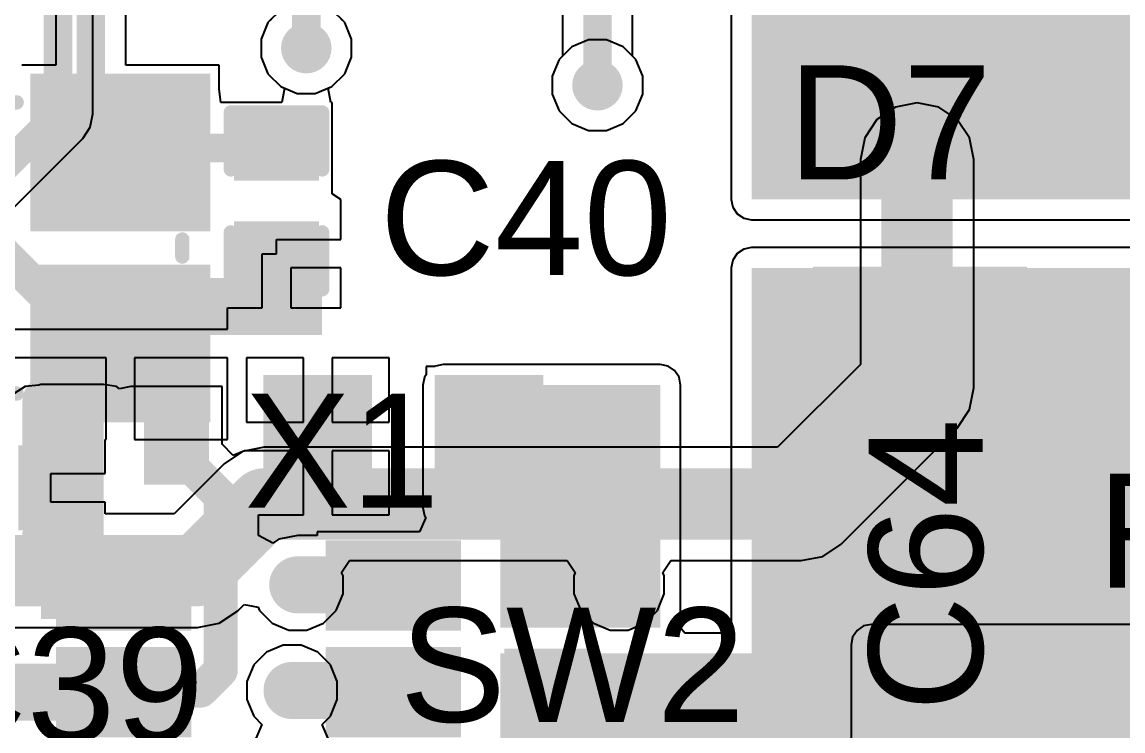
# Model space of a CAD drawing. Header units: millimetres. Extents: x -5.5 to 48.8, y -1.4 to 42.1.
# Drawn here: x 25.64 to 35.44, y 5.33 to 11.64 of the extents above; entities that cross this region are included whole.
import ezdxf

# ---------------------------------------------------------------- set-up
doc = ezdxf.new("R2010")
doc.units = ezdxf.units.MM
for name, color, linetype in [('BottomLayer', 5, 'Continuous'), ('BottomPaste', 16, 'Continuous'), ('BottomSolder', 6, 'Continuous'), ('TopLayer', 1, 'Continuous'), ('TopOverlay', 2, 'Continuous'), ('TopPaste', 8, 'Continuous'), ('TopSolder', 216, 'Continuous'), ('ViaHoleLayer', 16, 'Continuous')]:
    doc.layers.add(name, color=color, linetype=linetype)
doc.styles.add('Arial', font='', dxfattribs={"height": 0.2})
doc.styles.get('Arial').set_extended_font_data('Arial')

# ---------------------------------------------------------------- blocks, each defined once
blk = doc.blocks.new('SMA_3')
at = {"layer": 'TopLayer'}
for points in [[(-3.25, 0.85), (-0.75, 0.85), (-0.75, -0.85), (-3.25, -0.85)], [(0.75, 0.85), (3.25, 0.85), (3.25, -0.85), (0.75, -0.85)]]:
    blk.add_hatch(color=1, dxfattribs=at).paths.add_polyline_path(points)
at = {"layer": 'TopOverlay'}
for points in [[(-4.445, -1.4216), (-3.278, -1.4216), (-3.278, 1.4219), (-4.445, 1.4219)], [(-3.3, 0.924), (-2.596, 0.924), (-2.596, 1.4219), (-3.3, 1.4219)], [(-3.3, -1.4219), (-2.596, -1.4219), (-2.596, -0.924), (-3.3, -0.924)]]:
    blk.add_hatch(color=2, dxfattribs=at).paths.add_polyline_path(points)
at = {"layer": 'TopPaste'}
for points in [[(-3.25, 0.85), (-0.75, 0.85), (-0.75, -0.85), (-3.25, -0.85)], [(0.75, 0.85), (3.25, 0.85), (3.25, -0.85), (0.75, -0.85)]]:
    blk.add_hatch(color=8, dxfattribs=at).paths.add_polyline_path(points)
at = {"layer": 'TopSolder'}
for points in [[(-3.3516, 0.9516), (-0.6484, 0.9516), (-0.6484, -0.9516), (-3.3516, -0.9516)], [(0.6484, 0.9516), (3.3516, 0.9516), (3.3516, -0.9516), (0.6484, -0.9516)]]:
    blk.add_hatch(color=216, dxfattribs=at).paths.add_polyline_path(points)
at = {"layer": 'TopOverlay', "const_width": 0.127}
for points in [[(-2.6581, 1.3577), (2.0612, 1.3577)], [(2.0612, 1.3577), (2.0612, 1.0122)], [(2.0612, -1.0122), (2.0612, -1.3577)], [(-2.6581, -1.3577), (2.0612, -1.3577)]]:
    blk.add_lwpolyline(points, dxfattribs=at)
at = {"layer": 'TopOverlay', "const_width": 0.0635}
for points in [[(-2.6899, 1.3577, 1), (-2.6264, 1.3577, 1)], [(2.0295, 1.3577, 1), (2.093, 1.3577, 1)], [(2.0295, 1.3577, 1), (2.093, 1.3577, 1)], [(2.0295, 1.0122, 1), (2.093, 1.0122, 1)], [(2.0295, -1.0122, 1), (2.093, -1.0122, 1)], [(-2.6899, -1.3577, 1), (-2.6264, -1.3577, 1)], [(2.0295, -1.3577, 1), (2.093, -1.3577, 1)], [(2.0295, -1.3577, 1), (2.093, -1.3577, 1)]]:
    blk.add_lwpolyline(points, format="xyb", close=True, dxfattribs=at)
blk = doc.blocks.new('SMA_B_9')
at = {"layer": 'BottomLayer'}
for points in [[(-3.25, 0.85), (-0.75, 0.85), (-0.75, -0.85), (-3.25, -0.85)], [(0.75, 0.85), (3.25, 0.85), (3.25, -0.85), (0.75, -0.85)]]:
    blk.add_hatch(color=5, dxfattribs=at).paths.add_polyline_path(points)
at = {"layer": 'BottomPaste'}
for points in [[(-3.25, 0.85), (-0.75, 0.85), (-0.75, -0.85), (-3.25, -0.85)], [(0.75, 0.85), (3.25, 0.85), (3.25, -0.85), (0.75, -0.85)]]:
    blk.add_hatch(color=16, dxfattribs=at).paths.add_polyline_path(points)
at = {"layer": 'BottomSolder'}
for points in [[(-3.3516, 0.9516), (-0.6484, 0.9516), (-0.6484, -0.9516), (-3.3516, -0.9516)], [(0.6484, 0.9516), (3.3516, 0.9516), (3.3516, -0.9516), (0.6484, -0.9516)]]:
    blk.add_hatch(color=6, dxfattribs=at).paths.add_polyline_path(points)
blk = doc.blocks.new('X322524MOB4SI__39')
at = {"layer": 'TopLayer'}
for points in [[(-1.8, 1.45), (-0.4, 1.45), (-0.4, 0.25), (-1.8, 0.25)], [(0.4, 1.45), (1.8, 1.45), (1.8, 0.25), (0.4, 0.25)], [(-1.8, -0.25), (-0.4, -0.25), (-0.4, -1.45), (-1.8, -1.45)], [(0.4, -0.25), (1.8, -0.25), (1.8, -1.45), (0.4, -1.45)]]:
    blk.add_hatch(color=1, dxfattribs=at).paths.add_polyline_path(points)
at = {"layer": 'TopPaste'}
for points in [[(-1.8, 1.45), (-0.4, 1.45), (-0.4, 0.25), (-1.8, 0.25)], [(0.4, 1.45), (1.8, 1.45), (1.8, 0.25), (0.4, 0.25)], [(-1.8, -0.25), (-0.4, -0.25), (-0.4, -1.45), (-1.8, -1.45)], [(0.4, -0.25), (1.8, -0.25), (1.8, -1.45), (0.4, -1.45)]]:
    blk.add_hatch(color=8, dxfattribs=at).paths.add_polyline_path(points)
at = {"layer": 'TopSolder'}
for points in [[(-1.9016, 1.5516), (-0.2984, 1.5516), (-0.2984, 0.1484), (-1.9016, 0.1484)], [(0.2984, 1.5516), (1.9016, 1.5516), (1.9016, 0.1484), (0.2984, 0.1484)], [(-1.9016, -0.1484), (-0.2984, -0.1484), (-0.2984, -1.5516), (-1.9016, -1.5516)], [(0.2984, -0.1484), (1.9016, -0.1484), (1.9016, -1.5516), (0.2984, -1.5516)]]:
    blk.add_hatch(color=216, dxfattribs=at).paths.add_polyline_path(points)
at = {"layer": 'TopOverlay'}
for points, const_width in [([(-0.1778, 1.2954), (0.1778, 1.2954)], 0.127), ([(-1.651, -0.0762), (-1.651, 0.0762)], 0.127), ([(1.651, -0.0762), (1.651, 0.0762)], 0.127), ([(-2.1336, -1.016), (-2.1336, -0.7112)], 0.2), ([(-2.1336, -0.7112), (-1.9812, -0.8636)], 0.2), ([(-2.1336, -1.016), (-1.9812, -0.8636)], 0.2), ([(-0.1778, -1.2954), (0.1778, -1.2954)], 0.127)]:
    blk.add_lwpolyline(points, dxfattribs=dict(at, const_width=const_width))
for points, const_width in [([(-0.2095, 1.2954, 1), (-0.1461, 1.2954, 1)], 0.0635), ([(0.1461, 1.2954, 1), (0.2095, 1.2954, 1)], 0.0635), ([(-1.6827, 0.0762, 1), (-1.6193, 0.0762, 1)], 0.0635), ([(1.6193, 0.0762, 1), (1.6827, 0.0762, 1)], 0.0635), ([(-1.6827, -0.0762, 1), (-1.6193, -0.0762, 1)], 0.0635), ([(1.6193, -0.0762, 1), (1.6827, -0.0762, 1)], 0.0635), ([(-2.1836, -0.7112, 1), (-2.0836, -0.7112, 1)], 0.1), ([(-2.1836, -0.7112, 1), (-2.0836, -0.7112, 1)], 0.1), ([(-2.0312, -0.8636, 1), (-1.9312, -0.8636, 1)], 0.1), ([(-2.0312, -0.8636, 1), (-1.9312, -0.8636, 1)], 0.1), ([(-2.1836, -1.016, 1), (-2.0836, -1.016, 1)], 0.1), ([(-2.1836, -1.016, 1), (-2.0836, -1.016, 1)], 0.1), ([(-0.2095, -1.2954, 1), (-0.1461, -1.2954, 1)], 0.0635), ([(0.1461, -1.2954, 1), (0.2095, -1.2954, 1)], 0.0635)]:
    blk.add_lwpolyline(points, format="xyb", close=True, dxfattribs=dict(at, const_width=const_width))
blk = doc.blocks.new('TSOT_23_6_B_40')
at = {"layer": 'BottomLayer'}
for points in [[(-1.7, 1.25), (-0.7, 1.25), (-0.7, 0.65), (-1.7, 0.65)], [(0.7, 1.25), (1.7, 1.25), (1.7, 0.65), (0.7, 0.65)], [(-1.7, 0.3), (-0.7, 0.3), (-0.7, -0.3), (-1.7, -0.3)], [(0.7, 0.3), (1.7, 0.3), (1.7, -0.3), (0.7, -0.3)], [(-1.7, -0.65), (-0.7, -0.65), (-0.7, -1.25), (-1.7, -1.25)], [(0.7, -0.65), (1.7, -0.65), (1.7, -1.25), (0.7, -1.25)]]:
    blk.add_hatch(color=5, dxfattribs=at).paths.add_polyline_path(points)
at = {"layer": 'BottomPaste'}
for points in [[(-1.7, 1.25), (-0.7, 1.25), (-0.7, 0.65), (-1.7, 0.65)], [(0.7, 1.25), (1.7, 1.25), (1.7, 0.65), (0.7, 0.65)], [(-1.7, 0.3), (-0.7, 0.3), (-0.7, -0.3), (-1.7, -0.3)], [(0.7, 0.3), (1.7, 0.3), (1.7, -0.3), (0.7, -0.3)], [(-1.7, -0.65), (-0.7, -0.65), (-0.7, -1.25), (-1.7, -1.25)], [(0.7, -0.65), (1.7, -0.65), (1.7, -1.25), (0.7, -1.25)]]:
    blk.add_hatch(color=16, dxfattribs=at).paths.add_polyline_path(points)
at = {"layer": 'BottomSolder'}
for points in [[(-1.8016, 1.3516), (-0.5984, 1.3516), (-0.5984, 0.5484), (-1.8016, 0.5484)], [(0.5984, 1.3516), (1.8016, 1.3516), (1.8016, 0.5484), (0.5984, 0.5484)], [(-1.8016, 0.4016), (-0.5984, 0.4016), (-0.5984, -0.4016), (-1.8016, -0.4016)], [(0.5984, 0.4016), (1.8016, 0.4016), (1.8016, -0.4016), (0.5984, -0.4016)], [(-1.8016, -0.5484), (-0.5984, -0.5484), (-0.5984, -1.3516), (-1.8016, -1.3516)], [(0.5984, -0.5484), (1.8016, -0.5484), (1.8016, -1.3516), (0.5984, -1.3516)]]:
    blk.add_hatch(color=6, dxfattribs=at).paths.add_polyline_path(points)
blk = doc.blocks.new('R___0603_45')
at = {"layer": 'TopLayer'}
for points in [[(-0.381, 0.4445), (-0.381, -0.4445), (-1.143, -0.4445), (-1.143, 0.4445)], [(1.143, 0.4445), (1.143, -0.4445), (0.381, -0.4445), (0.381, 0.4445)]]:
    blk.add_hatch(color=1, dxfattribs=at).paths.add_polyline_path(points)
at = {"layer": 'TopPaste'}
for points in [[(-0.381, 0.4445), (-0.381, -0.4445), (-1.143, -0.4445), (-1.143, 0.4445)], [(1.143, 0.4445), (1.143, -0.4445), (0.381, -0.4445), (0.381, 0.4445)]]:
    blk.add_hatch(color=8, dxfattribs=at).paths.add_polyline_path(points)
at = {"layer": 'TopSolder'}
for points in [[(-0.2794, 0.5461), (-0.2794, -0.5461), (-1.2446, -0.5461), (-1.2446, 0.5461)], [(1.2446, 0.5461), (1.2446, -0.5461), (0.2794, -0.5461), (0.2794, 0.5461)]]:
    blk.add_hatch(color=216, dxfattribs=at).paths.add_polyline_path(points)
at = {"layer": 'TopOverlay', "const_width": 0.127}
for points in [[(-1.2192, -0.5334), (-1.2192, 0.5334)], [(-1.2192, 0.5334), (1.2192, 0.5334)], [(1.2192, -0.5334), (1.2192, 0.5334)], [(-1.2192, -0.5334), (1.2192, -0.5334)]]:
    blk.add_lwpolyline(points, dxfattribs=at)
at = {"layer": 'TopOverlay', "const_width": 0.0635}
for points in [[(-1.25095, 0.5334, 1), (-1.18745, 0.5334, 1)], [(-1.25095, 0.5334, 1), (-1.18745, 0.5334, 1)], [(1.18745, 0.5334, 1), (1.25095, 0.5334, 1)], [(1.18745, 0.5334, 1), (1.25095, 0.5334, 1)], [(-1.25095, -0.5334, 1), (-1.18745, -0.5334, 1)], [(-1.25095, -0.5334, 1), (-1.18745, -0.5334, 1)], [(1.18745, -0.5334, 1), (1.25095, -0.5334, 1)], [(1.18745, -0.5334, 1), (1.25095, -0.5334, 1)]]:
    blk.add_lwpolyline(points, format="xyb", close=True, dxfattribs=at)
blk = doc.blocks.new('R___0603_B_46')
at = {"layer": 'BottomLayer'}
for points in [[(-1.143, -0.4445), (-1.143, 0.4445), (-0.381, 0.4445), (-0.381, -0.4445)], [(0.381, -0.4445), (0.381, 0.4445), (1.143, 0.4445), (1.143, -0.4445)]]:
    blk.add_hatch(color=5, dxfattribs=at).paths.add_polyline_path(points)
at = {"layer": 'BottomPaste'}
for points in [[(-1.143, -0.4445), (-1.143, 0.4445), (-0.381, 0.4445), (-0.381, -0.4445)], [(0.381, -0.4445), (0.381, 0.4445), (1.143, 0.4445), (1.143, -0.4445)]]:
    blk.add_hatch(color=16, dxfattribs=at).paths.add_polyline_path(points)
at = {"layer": 'BottomSolder'}
for points in [[(-1.2446, -0.5461), (-1.2446, 0.5461), (-0.2794, 0.5461), (-0.2794, -0.5461)], [(0.2794, -0.5461), (0.2794, 0.5461), (1.2446, 0.5461), (1.2446, -0.5461)]]:
    blk.add_hatch(color=6, dxfattribs=at).paths.add_polyline_path(points)
blk = doc.blocks.new('R___0402_B_49')
at = {"layer": 'BottomLayer'}
for points in [[(-0.2413, 0.3175), (-0.2413, -0.3175), (-0.6985, -0.3175), (-0.6985, 0.3175)], [(0.6985, 0.3175), (0.6985, -0.3175), (0.2413, -0.3175), (0.2413, 0.3175)]]:
    blk.add_hatch(color=5, dxfattribs=at).paths.add_polyline_path(points)
at = {"layer": 'BottomPaste'}
for points in [[(-0.2413, 0.3175), (-0.2413, -0.3175), (-0.6985, -0.3175), (-0.6985, 0.3175)], [(0.6985, 0.3175), (0.6985, -0.3175), (0.2413, -0.3175), (0.2413, 0.3175)]]:
    blk.add_hatch(color=16, dxfattribs=at).paths.add_polyline_path(points)
at = {"layer": 'BottomSolder'}
for points in [[(-0.1863, 0.3725), (-0.1863, -0.3725), (-0.7535, -0.3725), (-0.7535, 0.3725)], [(0.7535, 0.3725), (0.7535, -0.3725), (0.1863, -0.3725), (0.1863, 0.3725)]]:
    blk.add_hatch(color=6, dxfattribs=at).paths.add_polyline_path(points)
blk = doc.blocks.new('C___0402_B_79')
at = {"layer": 'BottomLayer'}
for points in [[(-0.2413, 0.3175), (-0.2413, -0.3175), (-0.6985, -0.3175), (-0.6985, 0.3175)], [(0.6985, 0.3175), (0.6985, -0.3175), (0.2413, -0.3175), (0.2413, 0.3175)]]:
    blk.add_hatch(color=5, dxfattribs=at).paths.add_polyline_path(points)
at = {"layer": 'BottomPaste'}
for points in [[(-0.2413, 0.3175), (-0.2413, -0.3175), (-0.6985, -0.3175), (-0.6985, 0.3175)], [(0.6985, 0.3175), (0.6985, -0.3175), (0.2413, -0.3175), (0.2413, 0.3175)]]:
    blk.add_hatch(color=16, dxfattribs=at).paths.add_polyline_path(points)
at = {"layer": 'BottomSolder'}
for points in [[(-0.1813, 0.3775), (-0.1813, -0.3775), (-0.7585, -0.3775), (-0.7585, 0.3775)], [(0.7585, 0.3775), (0.7585, -0.3775), (0.1813, -0.3775), (0.1813, 0.3775)]]:
    blk.add_hatch(color=6, dxfattribs=at).paths.add_polyline_path(points)
blk = doc.blocks.new('C___0402_95')
at = {"layer": 'TopLayer'}
for points in [[(-0.6985, -0.3175), (-0.6985, 0.3175), (-0.2413, 0.3175), (-0.2413, -0.3175)], [(0.2413, -0.3175), (0.2413, 0.3175), (0.6985, 0.3175), (0.6985, -0.3175)]]:
    blk.add_hatch(color=1, dxfattribs=at).paths.add_polyline_path(points)
at = {"layer": 'TopPaste'}
for points in [[(-0.6985, -0.3175), (-0.6985, 0.3175), (-0.2413, 0.3175), (-0.2413, -0.3175)], [(0.2413, -0.3175), (0.2413, 0.3175), (0.6985, 0.3175), (0.6985, -0.3175)]]:
    blk.add_hatch(color=8, dxfattribs=at).paths.add_polyline_path(points)
at = {"layer": 'TopSolder'}
for points in [[(-0.7585, -0.3775), (-0.7585, 0.3775), (-0.1813, 0.3775), (-0.1813, -0.3775)], [(0.1813, -0.3775), (0.1813, 0.3775), (0.7585, 0.3775), (0.7585, -0.3775)]]:
    blk.add_hatch(color=216, dxfattribs=at).paths.add_polyline_path(points)
at = {"layer": 'TopOverlay', "const_width": 0.127}
for points in [[(-0.7874, -0.4064), (-0.7874, 0.4064)], [(-0.2794, 0.4064), (-0.7874, 0.4064)], [(0.7874, 0.4064), (0.2794, 0.4064)], [(0.7874, -0.4064), (0.7874, 0.4064)], [(-0.2794, -0.4064), (-0.7874, -0.4064)], [(0.7874, -0.4064), (0.2794, -0.4064)]]:
    blk.add_lwpolyline(points, dxfattribs=at)
at = {"layer": 'TopOverlay', "const_width": 0.0635}
for points in [[(-0.8191, 0.4064, 1), (-0.7556, 0.4064, 1)], [(-0.8191, 0.4064, 1), (-0.7556, 0.4064, 1)], [(-0.3111, 0.4064, 1), (-0.2477, 0.4064, 1)], [(0.2477, 0.4064, 1), (0.3111, 0.4064, 1)], [(0.7556, 0.4064, 1), (0.8191, 0.4064, 1)], [(0.7556, 0.4064, 1), (0.8191, 0.4064, 1)], [(-0.8191, -0.4064, 1), (-0.7556, -0.4064, 1)], [(-0.8191, -0.4064, 1), (-0.7556, -0.4064, 1)], [(-0.3111, -0.4064, 1), (-0.2477, -0.4064, 1)], [(0.2477, -0.4064, 1), (0.3111, -0.4064, 1)], [(0.7556, -0.4064, 1), (0.8191, -0.4064, 1)], [(0.7556, -0.4064, 1), (0.8191, -0.4064, 1)]]:
    blk.add_lwpolyline(points, format="xyb", close=True, dxfattribs=at)
blk = doc.blocks.new('C___0402_96')
at = {"layer": 'TopLayer'}
for points in [[(-0.6985, -0.3175), (-0.6985, 0.3175), (-0.2413, 0.3175), (-0.2413, -0.3175)], [(0.2413, -0.3175), (0.2413, 0.3175), (0.6985, 0.3175), (0.6985, -0.3175)]]:
    blk.add_hatch(color=1, dxfattribs=at).paths.add_polyline_path(points)
at = {"layer": 'TopPaste'}
for points in [[(-0.6985, -0.3175), (-0.6985, 0.3175), (-0.2413, 0.3175), (-0.2413, -0.3175)], [(0.2413, -0.3175), (0.2413, 0.3175), (0.6985, 0.3175), (0.6985, -0.3175)]]:
    blk.add_hatch(color=8, dxfattribs=at).paths.add_polyline_path(points)
at = {"layer": 'TopSolder'}
for points in [[(-0.7585, -0.3775), (-0.7585, 0.3775), (-0.1813, 0.3775), (-0.1813, -0.3775)], [(0.1813, -0.3775), (0.1813, 0.3775), (0.7585, 0.3775), (0.7585, -0.3775)]]:
    blk.add_hatch(color=216, dxfattribs=at).paths.add_polyline_path(points)
at = {"layer": 'TopOverlay', "const_width": 0.127}
for points in [[(-0.7874, 0.4064), (-0.2794, 0.4064)], [(-0.7874, -0.4064), (-0.7874, 0.4064)], [(0.2794, 0.4064), (0.7874, 0.4064)], [(0.7874, -0.4064), (0.7874, 0.4064)], [(-0.7874, -0.4064), (-0.2794, -0.4064)], [(0.2794, -0.4064), (0.7874, -0.4064)]]:
    blk.add_lwpolyline(points, dxfattribs=at)
at = {"layer": 'TopOverlay', "const_width": 0.0635}
for points in [[(-0.8191, 0.4064, 1), (-0.7556, 0.4064, 1)], [(-0.8191, 0.4064, 1), (-0.7556, 0.4064, 1)], [(-0.3111, 0.4064, 1), (-0.2477, 0.4064, 1)], [(0.2477, 0.4064, 1), (0.3111, 0.4064, 1)], [(0.7556, 0.4064, 1), (0.8191, 0.4064, 1)], [(0.7556, 0.4064, 1), (0.8191, 0.4064, 1)], [(-0.8191, -0.4064, 1), (-0.7556, -0.4064, 1)], [(-0.8191, -0.4064, 1), (-0.7556, -0.4064, 1)], [(-0.3111, -0.4064, 1), (-0.2477, -0.4064, 1)], [(0.2477, -0.4064, 1), (0.3111, -0.4064, 1)], [(0.7556, -0.4064, 1), (0.8191, -0.4064, 1)], [(0.7556, -0.4064, 1), (0.8191, -0.4064, 1)]]:
    blk.add_lwpolyline(points, format="xyb", close=True, dxfattribs=at)

msp = doc.modelspace()

# ---------------------------------------------------------------- hatches: boundary and pattern name
at = {"layer": 'BottomLayer'}
for points in [[(32.131, 10.0584), (35.8902, 10.0584), (35.8902, 13.462), (32.131, 13.462)], [(32.131, 9.4488), (32.131, 3.4036), (35.8902, 3.4036), (35.8902, 9.4488)], [(29.3878, 7.3152), (31.3182, 7.3152), (31.3182, 8.4074), (29.3878, 8.4074)], [(25.8064, 8.2296), (25.8064, 6.3246), (26.3652, 6.3246), (26.3652, 8.2296)], [(29.8958, 6.2484), (31.3182, 6.2484), (31.3182, 7.4422), (29.8958, 7.4422)], [(29.8958, 4.0894), (33.0962, 4.0894), (33.0962, 6.0198), (29.8958, 6.0198)]]:
    msp.add_hatch(color=5, dxfattribs=at).paths.add_polyline_path(points)
h = msp.add_hatch(color=5, dxfattribs=at)
edge = h.paths.add_edge_path()
edge.add_arc((28.1686, 11.4046), 0.225, 0, 360)
h = msp.add_hatch(color=5, dxfattribs=at)
edge = h.paths.add_edge_path()
edge.add_arc((30.7594, 11.0744), 0.225, 0, 360)
h = msp.add_hatch(color=5, dxfattribs=at)
edge = h.paths.add_edge_path()
edge.add_arc((33.6042, 10.414), 0.225, 0, 360)
h = msp.add_hatch(color=5, dxfattribs=at)
edge = h.paths.add_edge_path()
edge.add_arc((28.0924, 6.6294), 0.225, 0, 360)
h = msp.add_hatch(color=5, dxfattribs=at)
edge = h.paths.add_edge_path()
edge.add_arc((30.9517, 6.6294), 0.225, 0, 360)
h = msp.add_hatch(color=5, dxfattribs=at)
edge = h.paths.add_edge_path()
edge.add_arc((28.0416, 5.6896), 0.225, 0, 360)
at = {"layer": 'TopLayer'}
h = msp.add_hatch(color=1, dxfattribs=at)
edge = h.paths.add_edge_path()
edge.add_arc((28.1686, 11.4046), 0.225, 0, 360)
h = msp.add_hatch(color=1, dxfattribs=at)
edge = h.paths.add_edge_path()
edge.add_arc((30.7594, 11.0744), 0.225, 0, 360)
h = msp.add_hatch(color=1, dxfattribs=at)
edge = h.paths.add_edge_path()
edge.add_arc((33.6042, 10.414), 0.225, 0, 360)
for points in [[(27.5082, 8.8519), (28.3094, 8.8519), (28.3094, 9.8171), (27.5082, 9.8171)], [(35.941, 6.096), (33.1978, 6.096), (33.1978, 4.2672), (35.941, 4.2672)]]:
    msp.add_hatch(color=1, dxfattribs=at).paths.add_polyline_path(points)
h = msp.add_hatch(color=1, dxfattribs=at)
edge = h.paths.add_edge_path()
edge.add_arc((28.0924, 6.6294), 0.225, 0, 360)
h = msp.add_hatch(color=1, dxfattribs=at)
edge = h.paths.add_edge_path()
edge.add_arc((30.9517, 6.6294), 0.225, 0, 360)
h = msp.add_hatch(color=1, dxfattribs=at)
edge = h.paths.add_edge_path()
edge.add_arc((28.0416, 5.6896), 0.225, 0, 360)
at = {"layer": 'ViaHoleLayer'}
h = msp.add_hatch(color=16, dxfattribs=at)
edge = h.paths.add_edge_path()
edge.add_arc((28.1686, 11.4046), 0.1, 0, 360)
h = msp.add_hatch(color=16, dxfattribs=at)
edge = h.paths.add_edge_path()
edge.add_arc((30.7594, 11.0744), 0.1, 0, 360)
h = msp.add_hatch(color=16, dxfattribs=at)
edge = h.paths.add_edge_path()
edge.add_arc((33.6042, 10.414), 0.1, 0, 360)
h = msp.add_hatch(color=16, dxfattribs=at)
edge = h.paths.add_edge_path()
edge.add_arc((28.0924, 6.6294), 0.1, 0, 360)
h = msp.add_hatch(color=16, dxfattribs=at)
edge = h.paths.add_edge_path()
edge.add_arc((30.9517, 6.6294), 0.1, 0, 360)
h = msp.add_hatch(color=16, dxfattribs=at)
edge = h.paths.add_edge_path()
edge.add_arc((28.0416, 5.6896), 0.1, 0, 360)

# ---------------------------------------------------------------- linework, layer by layer
at = {"layer": 'BottomLayer'}
for p, q in [((30.4486, 14.0356), (30.4486, 11.3333)), ((31.0702, 11.3333), (31.0702, 13.5944)), ((31.9497, 13.4359), (31.9497, 10.0584)), ((26.2696, 10.8204), (26.2696, 13.2715)), ((27.8578, 11.6635), (27.8271, 11.6328)), ((28.5101, 11.6328), (28.4794, 11.6635)), ((27.8271, 11.6328), (27.7658, 11.4847)), ((28.5714, 11.4847), (28.5101, 11.6328)), ((27.7658, 11.4847), (27.7658, 11.3245)), ((28.5714, 11.3245), (28.5714, 11.4847)), ((27.7658, 11.3245), (27.8271, 11.1764)), ((28.5101, 11.1764), (28.5714, 11.3245)), ((30.4179, 11.3026), (30.3566, 11.1545)), ((30.4486, 11.3333), (30.4179, 11.3026)), ((31.1009, 11.3026), (31.0702, 11.3333)), ((31.1622, 11.1545), (31.1009, 11.3026)), ((27.8271, 11.1764), (27.9404, 11.0631)), ((28.3968, 11.0631), (28.5101, 11.1764)), ((30.3566, 11.1545), (30.3566, 10.9943)), ((31.1622, 10.9943), (31.1622, 11.1545)), ((27.9404, 11.0631), (28.0885, 11.0018)), ((28.0885, 11.0018), (28.2487, 11.0018)), ((28.2487, 11.0018), (28.3968, 11.0631)), ((30.3566, 10.9943), (30.4179, 10.8462)), ((31.1009, 10.8462), (31.1622, 10.9943)), ((26.2459, 10.7015), (26.2696, 10.8204)), ((30.4179, 10.8462), (30.5312, 10.7329)), ((30.9876, 10.7329), (31.1009, 10.8462)), ((26.1785, 10.6007), (26.2459, 10.7015)), ((30.5312, 10.7329), (30.6793, 10.6716)), ((30.8395, 10.6716), (30.9876, 10.7329)), ((24.6852, 9.1073), (26.1785, 10.6007)), ((30.6793, 10.6716), (30.8395, 10.6716)), ((31.9497, 10.0584), (31.9635, 9.989)), ((31.9635, 9.989), (32.0028, 9.9302)), ((32.0028, 9.9302), (32.0616, 9.8909)), ((32.0616, 9.8909), (32.131, 9.8771)), ((32.131, 9.8771), (35.8902, 9.8771)), ((32.0616, 9.6163), (32.0028, 9.577)), ((32.131, 9.6301), (32.0616, 9.6163)), ((35.8902, 9.6301), (32.131, 9.6301)), ((31.9635, 9.5182), (31.9497, 9.4488)), ((32.0028, 9.577), (31.9635, 9.5182)), ((31.9497, 9.4488), (31.9497, 6.2011)), ((28.1432, 8.6487), (27.6352, 8.6487)), ((27.6352, 8.6487), (27.6352, 8.0772)), ((28.1432, 8.0772), (28.1432, 8.6487)), ((28.9052, 8.6487), (28.3972, 8.6487)), ((28.3972, 8.6487), (28.3972, 8.0772)), ((28.9052, 8.0772), (28.9052, 8.6487)), ((29.3149, 8.5725), (29.2354, 8.5725)), ((29.2354, 8.5725), (29.2354, 8.4993)), ((29.3184, 8.5749), (29.3149, 8.5725)), ((29.3878, 8.5887), (29.3184, 8.5749)), ((31.3182, 8.5887), (29.3878, 8.5887)), ((31.3876, 8.5749), (31.3182, 8.5887)), ((31.4464, 8.5356), (31.3876, 8.5749)), ((31.4857, 8.4768), (31.4464, 8.5356)), ((29.2203, 8.4768), (29.2065, 8.4074)), ((29.2354, 8.4993), (29.2203, 8.4768)), ((31.4995, 8.4074), (31.4857, 8.4768)), ((25.6667, 8.3947), (25.5675, 8.3312)), ((25.7885, 8.4073), (25.6667, 8.3947)), ((25.6667, 8.3947), (25.6667, 8.3947)), ((25.8064, 8.4109), (25.7885, 8.4073)), ((26.3652, 8.4109), (25.8064, 8.4109)), ((26.4795, 8.3947), (26.3652, 8.4109)), ((26.5065, 8.3729), (26.4795, 8.3947)), ((26.4795, 8.3947), (26.4795, 8.3947)), ((26.6065, 8.3947), (26.5065, 8.3729)), ((27.4193, 8.3947), (26.6065, 8.3947)), ((26.6065, 8.3947), (26.6065, 8.3947)), ((27.4193, 7.8802), (27.4193, 8.3947)), ((29.2065, 8.4074), (29.2065, 7.3152)), ((31.4995, 7.4422), (31.4995, 8.4074)), ((27.6352, 8.0772), (28.1432, 8.0772)), ((28.3972, 8.0772), (28.9052, 8.0772)), ((27.5179, 7.7817), (27.4193, 7.8802)), ((27.6182, 7.8232), (27.5179, 7.7817)), ((28.1432, 7.8232), (27.6182, 7.8232)), ((28.1432, 7.2517), (28.1432, 7.8232)), ((28.9052, 7.8232), (28.3972, 7.8232)), ((28.3972, 7.8232), (28.3972, 7.2517)), ((28.9052, 7.2517), (28.9052, 7.8232)), ((31.4995, 6.2484), (31.4995, 7.4422)), ((27.7433, 7.0682), (27.7433, 7.2517)), ((27.7433, 7.2517), (28.1432, 7.2517)), ((28.3972, 7.2517), (28.9052, 7.2517)), ((29.2065, 7.3152), (29.2203, 7.2458)), ((29.2314, 7.2292), (29.1755, 7.1025)), ((29.2203, 7.2458), (29.2314, 7.2292)), ((27.8703, 7.0003), (27.7433, 7.0682)), ((28.0924, 7.0697), (27.9239, 7.0361)), ((28.2652, 7.0697), (28.0924, 7.0697)), ((29.1752, 7.1022), (28.2652, 7.1022)), ((28.2652, 7.1022), (28.2652, 7.0697)), ((29.1755, 7.1025), (29.1752, 7.1022)), ((27.9239, 7.0361), (27.8703, 7.0003)), ((31.5383, 6.2011), (31.4995, 6.2484)), ((31.9497, 6.2011), (31.5383, 6.2011))]:
    msp.add_line(p, q, dxfattribs=at)
for points, const_width in [([(25.9588, 10.8204), (25.9588, 15.6707)], 0.254), ([(28.1686, 11.4046), (28.1686, 15.1892)], 0.254), ([(30.7594, 11.0744), (30.7594, 14.4544)], 0.254), ([(24.2824, 9.144), (25.9588, 10.8204)], 0.254), ([(33.6042, 10.414), (42.4981, 10.414)], 0.635), ([(28.2448, 8.1407), (28.2702, 8.1153)], 0.508), ([(28.2702, 7.9502), (28.2702, 8.1153)], 0.508), ([(30.9341, 7.8977), (30.9517, 7.8801)], 0.508), ([(30.9517, 7.2565), (30.9517, 7.8801)], 0.508), ([(27.0129, 7.8105), (27.0129, 7.8994)], 0.3048), ([(27.0129, 7.8105), (27.4066, 7.4168)], 0.3048), ([(27.4066, 5.8681), (27.4066, 7.4168)], 0.3048), ([(28.0924, 6.6294), (28.938, 6.6294)], 0.508), ([(28.938, 6.6294), (28.943, 6.6244)], 0.508), ([(30.3403, 6.7183), (30.3911, 6.7183)], 0.381), ([(30.3911, 6.7183), (30.4292, 6.7564)], 0.381), ([(27.2281, 5.6896), (27.4066, 5.8681)], 0.3048), ([(25.2102, 5.6744), (26.543, 5.6744)], 0.508), ([(28.0416, 5.6896), (28.9278, 5.6896)], 0.508), ([(28.9278, 5.6896), (28.943, 5.6744)], 0.508), ([(26.543, 5.6744), (26.5582, 5.6896)], 0.3048), ([(26.5582, 5.6896), (27.2281, 5.6896)], 0.3048)]:
    msp.add_lwpolyline(points, dxfattribs=dict(at, const_width=const_width))
for points, const_width in [([(28.1051, 11.4046, 1), (28.2321, 11.4046, 1)], 0.127), ([(30.6959, 11.0744, 1), (30.8229, 11.0744, 1)], 0.127), ([(25.8953, 10.8204, 1), (26.0223, 10.8204, 1)], 0.127), ([(25.8953, 10.8204, 1), (26.0223, 10.8204, 1)], 0.127), ([(33.4455, 10.414, 1), (33.7629, 10.414, 1)], 0.3175), ([(28.1178, 8.1407, 1), (28.3718, 8.1407, 1)], 0.254), ([(28.1432, 8.1153, 1), (28.3972, 8.1153, 1)], 0.254), ([(28.1432, 8.1153, 1), (28.3972, 8.1153, 1)], 0.254), ([(28.1432, 7.9502, 1), (28.3972, 7.9502, 1)], 0.254), ([(30.8071, 7.8977, 1), (31.0611, 7.8977, 1)], 0.254), ([(30.8247, 7.8801, 1), (31.0787, 7.8801, 1)], 0.254), ([(30.8247, 7.8801, 1), (31.0787, 7.8801, 1)], 0.254), ([(26.9367, 7.8994, 1), (27.0891, 7.8994, 1)], 0.1524), ([(26.9367, 7.8105, 1), (27.0891, 7.8105, 1)], 0.1524), ([(26.9367, 7.8105, 1), (27.0891, 7.8105, 1)], 0.1524), ([(27.3304, 7.4168, 1), (27.4828, 7.4168, 1)], 0.1524), ([(27.3304, 7.4168, 1), (27.4828, 7.4168, 1)], 0.1524), ([(30.8247, 7.2565, 1), (31.0787, 7.2565, 1)], 0.254), ([(27.9654, 6.6294, 1), (28.2194, 6.6294, 1)], 0.254), ([(28.811, 6.6294, 1), (29.065, 6.6294, 1)], 0.254), ([(28.811, 6.6294, 1), (29.065, 6.6294, 1)], 0.254), ([(28.816, 6.6244, 1), (29.07, 6.6244, 1)], 0.254), ([(30.245, 6.7183, 1), (30.4355, 6.7183, 1)], 0.1905), ([(30.2959, 6.7183, 1), (30.4864, 6.7183, 1)], 0.1905), ([(30.2959, 6.7183, 1), (30.4864, 6.7183, 1)], 0.1905), ([(30.334, 6.7564, 1), (30.5245, 6.7564, 1)], 0.1905), ([(27.3304, 5.8681, 1), (27.4828, 5.8681, 1)], 0.1524), ([(27.3304, 5.8681, 1), (27.4828, 5.8681, 1)], 0.1524), ([(26.416, 5.6744, 1), (26.67, 5.6744, 1)], 0.254), ([(27.9146, 5.6896, 1), (28.1686, 5.6896, 1)], 0.254), ([(28.8008, 5.6896, 1), (29.0548, 5.6896, 1)], 0.254), ([(28.8008, 5.6896, 1), (29.0548, 5.6896, 1)], 0.254), ([(28.816, 5.6744, 1), (29.07, 5.6744, 1)], 0.254), ([(26.4668, 5.6744, 1), (26.6192, 5.6744, 1)], 0.1524), ([(26.482, 5.6896, 1), (26.6344, 5.6896, 1)], 0.1524), ([(26.482, 5.6896, 1), (26.6344, 5.6896, 1)], 0.1524), ([(27.1519, 5.6896, 1), (27.3043, 5.6896, 1)], 0.1524), ([(27.1519, 5.6896, 1), (27.3043, 5.6896, 1)], 0.1524)]:
    msp.add_lwpolyline(points, format="xyb", close=True, dxfattribs=dict(at, const_width=const_width))
at = {"layer": 'TopLayer'}
for p, q in [((26.5618, 11.2544), (26.5618, 15.7986)), ((25.9402, 13.1699), (25.9402, 11.2544)), ((27.9404, 11.7461), (27.8271, 11.6328)), ((28.5101, 11.6328), (28.3968, 11.7461)), ((27.8271, 11.6328), (27.7658, 11.4847)), ((28.5714, 11.4847), (28.5101, 11.6328)), ((27.7658, 11.4847), (27.7658, 11.3245)), ((28.5714, 11.3245), (28.5714, 11.4847)), ((30.6793, 11.4772), (30.5312, 11.4159)), ((30.8395, 11.4772), (30.6793, 11.4772)), ((30.9876, 11.4159), (30.8395, 11.4772)), ((30.5312, 11.4159), (30.4179, 11.3026)), ((31.1009, 11.3026), (30.9876, 11.4159)), ((27.7658, 11.3245), (27.8271, 11.1764)), ((28.5101, 11.1764), (28.5714, 11.3245)), ((30.4179, 11.3026), (30.3566, 11.1545)), ((31.1622, 11.1545), (31.1009, 11.3026)), ((25.9402, 11.2544), (25.636, 11.2544)), ((27.3916, 11.2544), (26.5618, 11.2544)), ((27.3916, 11.0423), (27.3916, 11.2544)), ((27.8271, 11.1764), (27.9404, 11.0631)), ((28.3968, 11.0631), (28.5101, 11.1764)), ((30.3566, 11.1545), (30.3566, 10.9943)), ((31.1622, 10.9943), (31.1622, 11.1545)), ((27.4077, 10.922), (27.3916, 11.0423)), ((27.9404, 11.0631), (27.9745, 11.049)), ((27.9745, 11.049), (27.9493, 10.922)), ((28.3627, 11.049), (28.3968, 11.0631)), ((28.3879, 10.922), (28.3627, 11.049)), ((30.3566, 10.9943), (30.4179, 10.8462)), ((31.1009, 10.8462), (31.1622, 10.9943)), ((27.9493, 10.922), (27.4077, 10.922)), ((28.3983, 10.922), (28.3879, 10.922)), ((28.3983, 10.1092), (28.3983, 10.922)), ((33.4109, 10.8806), (33.2471, 10.7711)), ((33.6042, 10.919), (33.4109, 10.8806)), ((33.7975, 10.8806), (33.6042, 10.919)), ((33.9613, 10.7711), (33.7975, 10.8806)), ((30.4179, 10.8462), (30.5312, 10.7329)), ((30.9876, 10.7329), (31.1009, 10.8462)), ((30.5312, 10.7329), (30.6793, 10.6716)), ((30.8395, 10.6716), (30.9876, 10.7329)), ((33.2471, 10.7711), (33.1376, 10.6073)), ((34.0708, 10.6073), (33.9613, 10.7711)), ((30.6793, 10.6716), (30.8395, 10.6716)), ((33.1376, 10.6073), (33.0992, 10.414)), ((34.1092, 10.414), (34.0708, 10.6073)), ((33.0992, 10.414), (33.0992, 8.5912)), ((34.1092, 8.382), (34.1092, 10.414)), ((28.4745, 10.0584), (28.3983, 10.1092)), ((28.4745, 9.7028), (28.4745, 10.0584)), ((28.4745, 10.0584), (28.4745, 10.0584)), ((27.903, 9.5758), (27.903, 9.7028)), ((27.903, 9.7028), (28.4745, 9.7028)), ((27.776, 9.0932), (27.776, 9.5758)), ((27.776, 9.5758), (27.903, 9.5758)), ((28.4745, 9.4488), (28.03, 9.4488)), ((28.03, 9.4488), (28.03, 9.0932)), ((28.4745, 9.0932), (28.4745, 9.4488)), ((27.4678, 8.9036), (27.4678, 9.0932)), ((27.4678, 9.0932), (27.776, 9.0932)), ((28.03, 9.0932), (28.4745, 9.0932)), ((25.5598, 8.9036), (27.4678, 8.9036)), ((26.3868, 8.6496), (25.5598, 8.6496)), ((26.3868, 7.9226), (26.3868, 8.6496)), ((27.4678, 8.6496), (26.6408, 8.6496)), ((26.6408, 8.6496), (26.6408, 7.9226)), ((27.4678, 7.9226), (27.4678, 8.6496)), ((33.0992, 8.5912), (32.3627, 7.8547)), ((34.0708, 8.1887), (34.1092, 8.382)), ((33.9613, 8.0249), (34.0708, 8.1887)), ((32.929, 6.9926), (33.9613, 8.0249)), ((26.3779, 7.62), (26.3779, 7.9226)), ((26.3779, 7.9226), (26.3868, 7.9226)), ((26.6408, 7.9226), (27.4678, 7.9226)), ((27.794, 7.8547), (27.6008, 7.8163)), ((32.3627, 7.8547), (27.794, 7.8547)), ((27.6008, 7.8163), (27.437, 7.7068)), ((27.437, 7.7068), (26.9916, 7.2614)), ((25.8953, 7.366), (25.8953, 7.62)), ((25.8953, 7.62), (26.3779, 7.62)), ((26.3779, 7.366), (25.8953, 7.366)), ((26.3779, 7.2614), (26.3779, 7.366)), ((26.9916, 7.2614), (26.3779, 7.2614)), ((32.7652, 6.8831), (32.929, 6.9926)), ((32.5719, 6.8447), (32.7652, 6.8831)), ((28.4829, 6.7391), (28.5535, 6.8447)), ((28.5535, 6.8447), (30.4906, 6.8447)), ((30.4906, 6.8447), (30.5612, 6.7391)), ((31.3423, 6.7391), (31.4128, 6.8447)), ((31.4128, 6.8447), (32.5719, 6.8447)), ((28.4952, 6.7095), (28.4829, 6.7391)), ((28.4952, 6.5493), (28.4952, 6.7095)), ((30.5612, 6.7391), (30.5489, 6.7095)), ((30.5489, 6.7095), (30.5489, 6.5493)), ((31.3545, 6.7095), (31.3423, 6.7391)), ((31.3545, 6.5493), (31.3545, 6.7095)), ((28.4339, 6.4012), (28.4952, 6.5493)), ((30.5489, 6.5493), (30.6103, 6.4012)), ((31.2932, 6.4012), (31.3545, 6.5493)), ((27.394, 6.2898), (27.5578, 6.3993)), ((27.5578, 6.3993), (27.6141, 6.4556)), ((27.6141, 6.4556), (27.7387, 6.4308)), ((27.7387, 6.4308), (27.7509, 6.4012)), ((27.7509, 6.4012), (27.8642, 6.2879)), ((28.3206, 6.2879), (28.4339, 6.4012)), ((30.6103, 6.4012), (30.7236, 6.2879)), ((31.1799, 6.2879), (31.2932, 6.4012)), ((27.2007, 6.2514), (27.394, 6.2898)), ((27.8642, 6.2879), (28.0123, 6.2266)), ((28.1725, 6.2266), (28.3206, 6.2879)), ((30.7236, 6.2879), (30.8716, 6.2266)), ((31.0319, 6.2266), (31.1799, 6.2879)), ((33.1978, 6.2773), (33.1284, 6.2635)), ((35.5032, 6.2773), (33.1978, 6.2773)), ((18.3896, 6.2514), (27.2007, 6.2514)), ((28.0123, 6.2266), (28.1725, 6.2266)), ((30.8716, 6.2266), (31.0319, 6.2266)), ((33.0696, 6.2242), (33.0303, 6.1654)), ((33.1284, 6.2635), (33.0696, 6.2242)), ((27.9615, 6.0924), (27.8134, 6.0311)), ((28.1217, 6.0924), (27.9615, 6.0924)), ((28.2698, 6.0311), (28.1217, 6.0924)), ((33.0303, 6.1654), (33.0165, 6.096)), ((33.0165, 6.096), (33.0165, 4.2672)), ((27.8134, 6.0311), (27.7001, 5.9178)), ((28.3831, 5.9178), (28.2698, 6.0311)), ((27.7001, 5.9178), (27.6388, 5.7697)), ((28.4444, 5.7697), (28.3831, 5.9178)), ((27.6388, 5.7697), (27.6388, 5.6095)), ((28.4444, 5.6095), (28.4444, 5.7697)), ((27.6388, 5.6095), (27.7001, 5.4614)), ((28.3831, 5.4614), (28.4444, 5.6095)), ((27.7001, 5.4614), (27.7733, 5.3883)), ((28.3099, 5.3883), (28.3831, 5.4614)), ((27.7733, 5.3883), (27.7207, 5.2613)), ((28.3625, 5.2613), (28.3099, 5.3883))]:
    msp.add_line(p, q, dxfattribs=at)
for points, const_width in [([(26.251, 10.8076), (26.251, 16.0774)], 0.254), ([(26.251, 10.8076), (26.543, 10.5156)], 0.254), ([(33.6042, 8.382), (33.6042, 10.414)], 0.635), ([(24.5754, 10.4766), (25.8278, 9.2242)], 0.3048), ([(26.543, 10.5156), (27.903, 10.5156)], 0.254), ([(26.5138, 10.4766), (26.9447, 10.0457)], 0.2032), ([(25.8278, 9.2242), (25.9662, 9.2242)], 0.3048), ([(25.9662, 9.2242), (26.4138, 8.7766)], 0.3048), ([(26.5138, 8.7766), (26.8431, 9.1059)], 0.508), ([(26.8431, 9.1059), (27.903, 9.1059)], 0.508), ([(26.0678, 8.4306), (26.4138, 8.7766)], 0.508), ([(26.4138, 8.7766), (26.5138, 8.7766)], 0.508), ([(25.8953, 8.2528), (26.0678, 8.4253)], 0.508), ([(26.0678, 8.4253), (26.0678, 8.4306)], 0.508), ([(32.5719, 7.3497), (33.6042, 8.382)], 0.635), ([(25.8953, 7.493), (25.8953, 8.2528)], 0.508), ([(27.2007, 6.7564), (27.794, 7.3497)], 0.635), ([(27.794, 7.3497), (32.5719, 7.3497)], 0.635), ([(18.3896, 6.7564), (27.2007, 6.7564)], 0.635)]:
    msp.add_lwpolyline(points, dxfattribs=dict(at, const_width=const_width))
for points, const_width in [([(26.1875, 10.8076, 1), (26.3145, 10.8076, 1)], 0.127), ([(26.1875, 10.8076, 1), (26.3145, 10.8076, 1)], 0.127), ([(33.4455, 10.414, 1), (33.7629, 10.414, 1)], 0.3175), ([(26.4795, 10.5156, 1), (26.6065, 10.5156, 1)], 0.127), ([(26.4795, 10.5156, 1), (26.6065, 10.5156, 1)], 0.127), ([(27.8395, 10.5156, 1), (27.9665, 10.5156, 1)], 0.127), ([(26.463, 10.4766, 1), (26.5646, 10.4766, 1)], 0.1016), ([(26.8939, 10.0457, 1), (26.9955, 10.0457, 1)], 0.1016), ([(25.7516, 9.2242, 1), (25.904, 9.2242, 1)], 0.1524), ([(25.7516, 9.2242, 1), (25.904, 9.2242, 1)], 0.1524), ([(25.89, 9.2242, 1), (26.0424, 9.2242, 1)], 0.1524), ([(25.89, 9.2242, 1), (26.0424, 9.2242, 1)], 0.1524), ([(26.7161, 9.1059, 1), (26.9701, 9.1059, 1)], 0.254), ([(26.7161, 9.1059, 1), (26.9701, 9.1059, 1)], 0.254), ([(27.776, 9.1059, 1), (28.03, 9.1059, 1)], 0.254), ([(26.2868, 8.7766, 1), (26.5408, 8.7766, 1)], 0.254), ([(26.2868, 8.7766, 1), (26.5408, 8.7766, 1)], 0.254), ([(26.3868, 8.7766, 1), (26.6408, 8.7766, 1)], 0.254), ([(26.3868, 8.7766, 1), (26.6408, 8.7766, 1)], 0.254), ([(26.3376, 8.7766, 1), (26.49, 8.7766, 1)], 0.1524), ([(25.9408, 8.4306, 1), (26.1948, 8.4306, 1)], 0.254), ([(25.9408, 8.4306, 1), (26.1948, 8.4306, 1)], 0.254), ([(25.9408, 8.4253, 1), (26.1948, 8.4253, 1)], 0.254), ([(25.9408, 8.4253, 1), (26.1948, 8.4253, 1)], 0.254), ([(33.4455, 8.382, 1), (33.7629, 8.382, 1)], 0.3175), ([(33.4455, 8.382, 1), (33.7629, 8.382, 1)], 0.3175), ([(25.7683, 8.2528, 1), (26.0223, 8.2528, 1)], 0.254), ([(25.7683, 8.2528, 1), (26.0223, 8.2528, 1)], 0.254), ([(25.7683, 7.493, 1), (26.0223, 7.493, 1)], 0.254), ([(27.6353, 7.3497, 1), (27.9528, 7.3497, 1)], 0.3175), ([(27.6353, 7.3497, 1), (27.9528, 7.3497, 1)], 0.3175), ([(32.4132, 7.3497, 1), (32.7307, 7.3497, 1)], 0.3175), ([(32.4132, 7.3497, 1), (32.7307, 7.3497, 1)], 0.3175), ([(27.042, 6.7564, 1), (27.3595, 6.7564, 1)], 0.3175), ([(27.042, 6.7564, 1), (27.3595, 6.7564, 1)], 0.3175)]:
    msp.add_lwpolyline(points, format="xyb", close=True, dxfattribs=dict(at, const_width=const_width))

# ---------------------------------------------------------------- block references
for name, p, rotation in [('SMA_3', (33.6296, 15.9512), 90), ('SMA_B_9', (33.6296, 10.1092), 90), ('C___0402_95', (27.903, 10.0457), 270), ('C___0402_B_79', (26.543, 7.8994), 180), ('TSOT_23_6_B_40', (27.743, 5.6744), 180), ('R___0402_B_49', (30.3022, 6.2484), 270)]:
    msp.add_blockref(name, p, dxfattribs=dict(rotation=rotation))
for name, p in [('X322524MOB4SI__39', (25.4138, 9.6266)), ('R___0603_B_46', (29.0322, 7.9502)), ('C___0402_96', (25.4254, 7.493)), ('R___0603_45', (36.3284, 5.6503))]:
    msp.add_blockref(name, p)

# ---------------------------------------------------------------- texts
at = {"layer": 'TopOverlay', "style": 'Arial'}
for s, p in [('D7', (32.453, 10.2364)), ('C40', (28.821, 9.3855)), ('X1', (27.6185, 7.3154)), ('R12', (35.2048, 6.6042)), ('SW2', (28.9988, 5.4104)), ('C39', (24.6554, 5.2326))]:
    msp.add_text(s, height=1.016, dxfattribs=at).set_placement(p)
msp.add_text('C64', height=1.016, rotation=90, dxfattribs=at).set_placement((34.1882, 5.5038))

doc.saveas('drawing.dxf')
